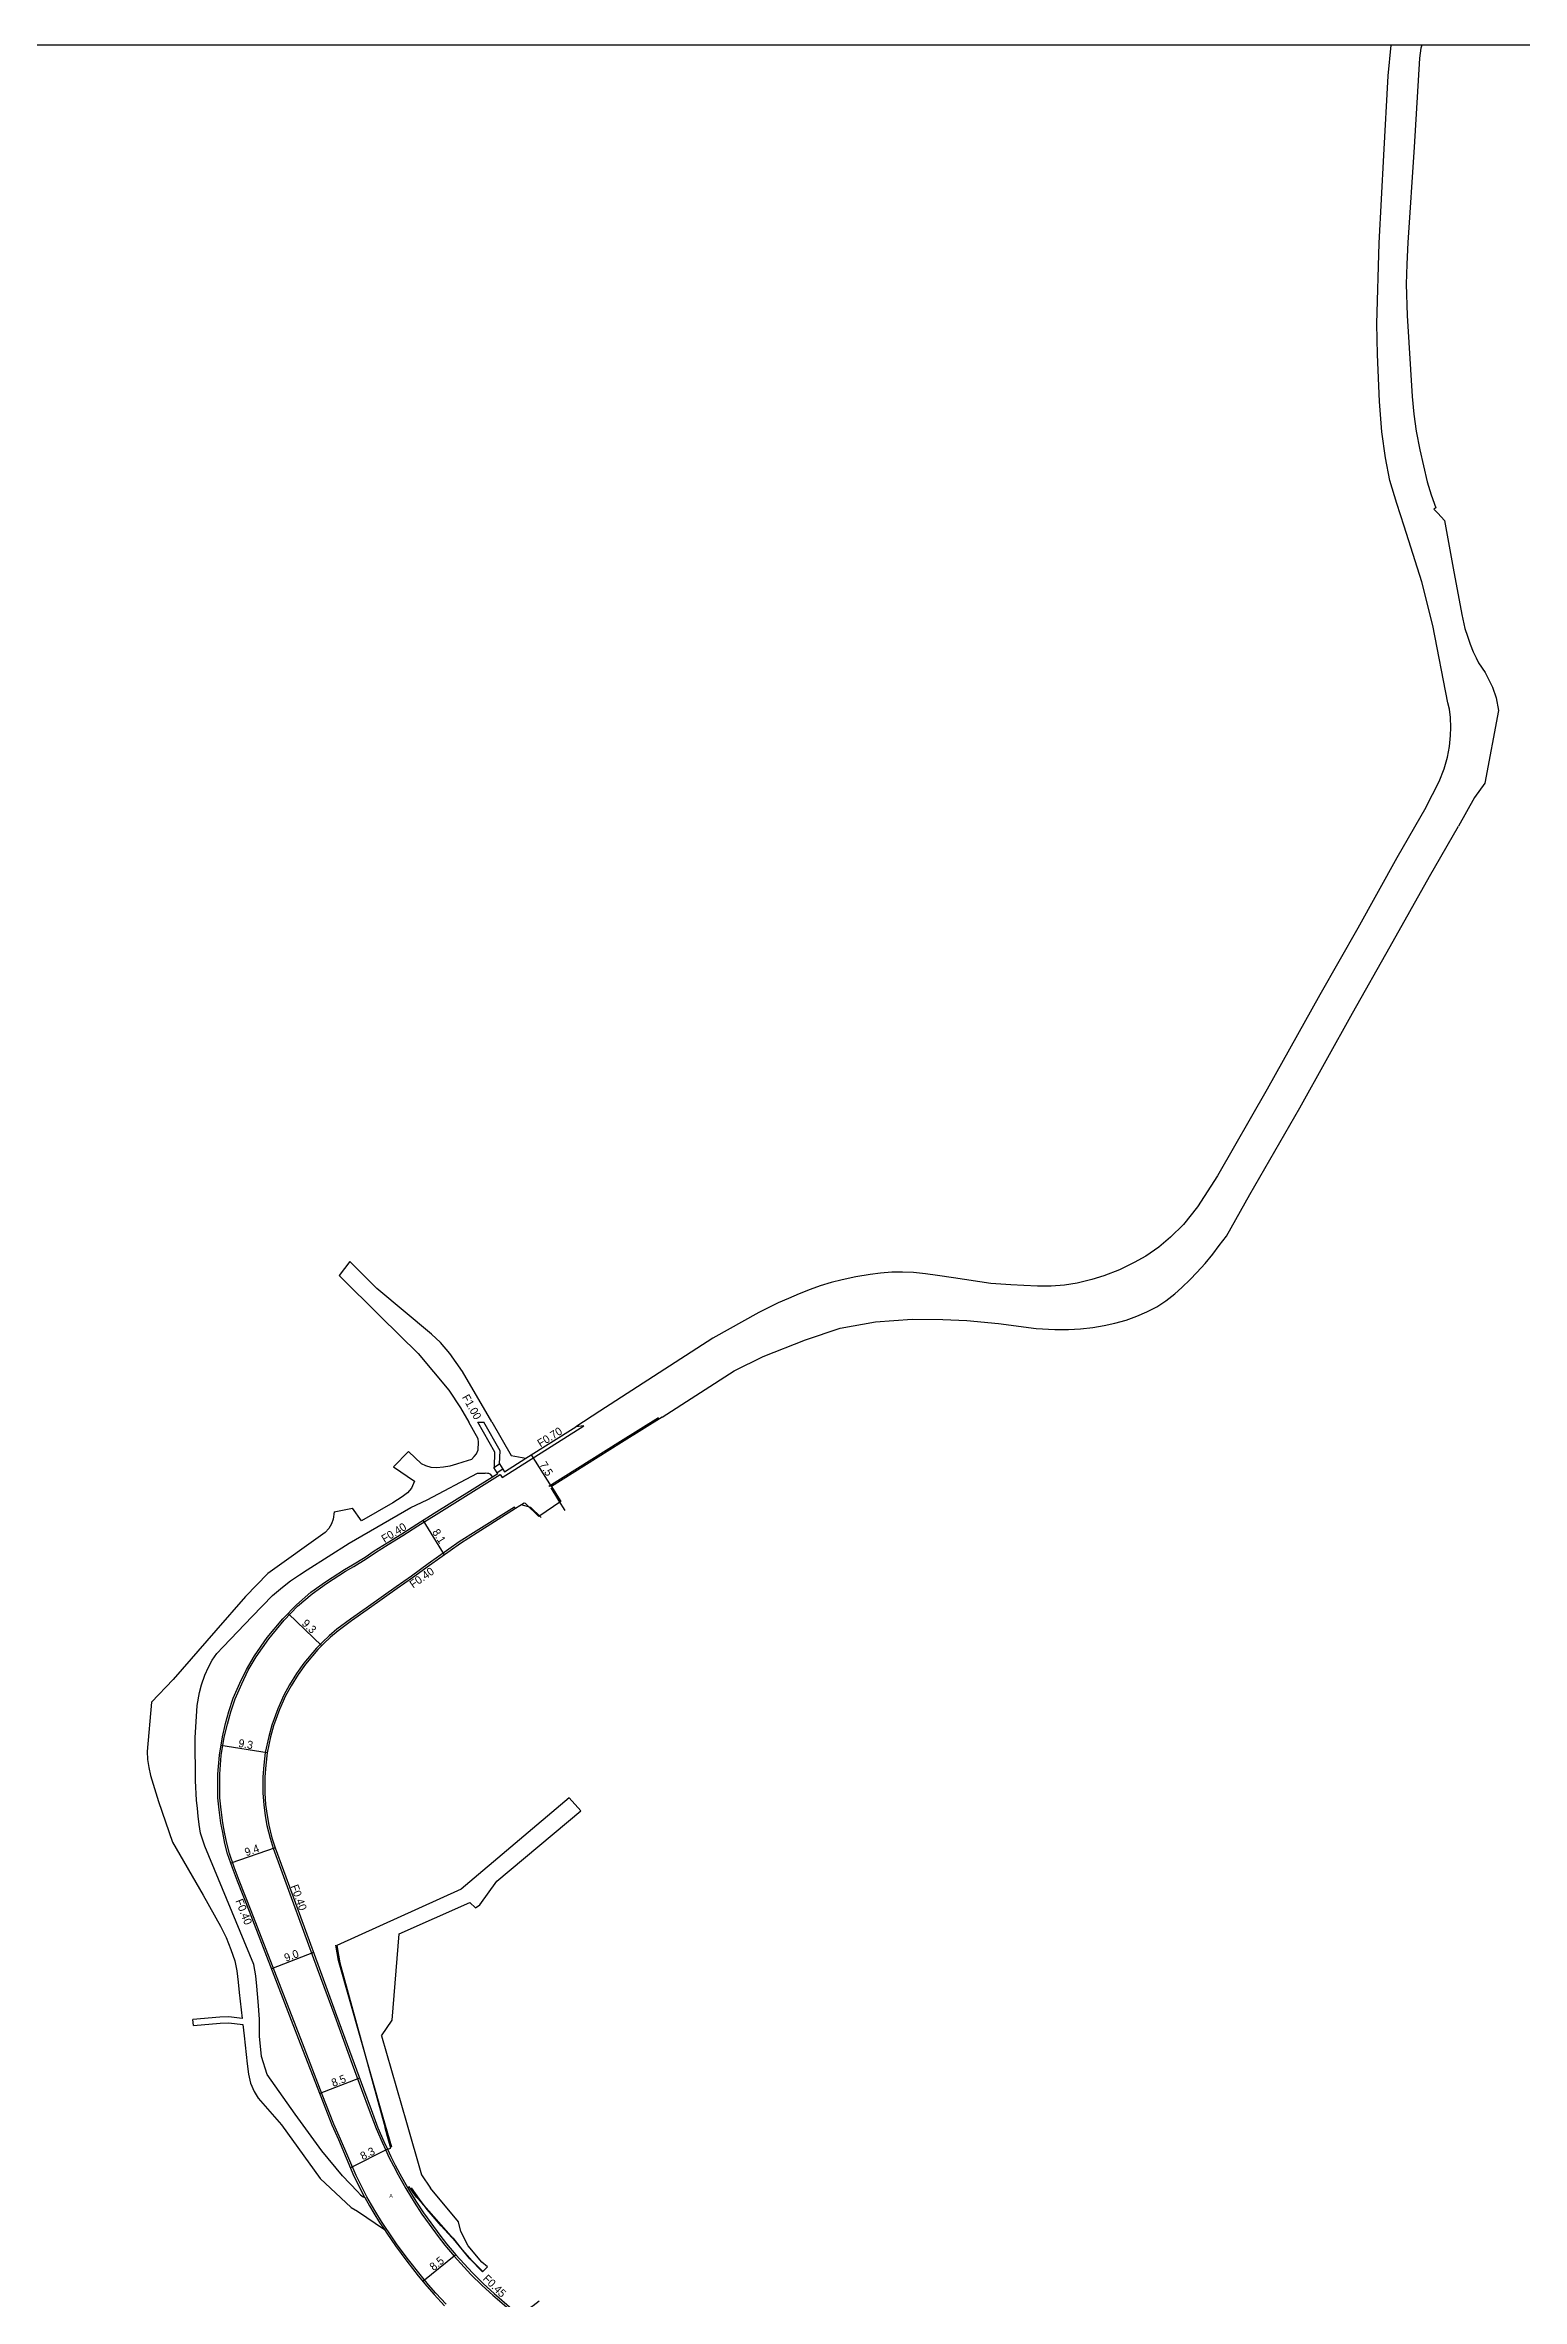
# Model space of a CAD drawing. Header units: metres. Extents: x 4000 to 8000, y -96000 to -93000.
# Drawn here: x 5623.2 to 5918.8, y -94050.9 to -93600 of the extents above; entities that cross this region are included whole.
import ezdxf

# ---------------------------------------------------------------- set-up
doc = ezdxf.new("R2010")
doc.units = ezdxf.units.M
doc.header["$LTSCALE"] = 2.5
for name, color, linetype in [('側溝・桝', 7, 'Continuous'), ('図郭', 7, 'Continuous'), ('幅員', 7, 'Continuous'), ('歩道・分離帯・安全施設', 7, 'Continuous'), ('舗装', 7, 'Continuous'), ('道路', 7, 'Continuous')]:
    doc.layers.add(name, color=color, linetype=linetype)
doc.styles.get("Standard").update_dxf_attribs({"font": ''})
doc.styles.add('YOKO_DECO', font='')
doc.styles.get('Standard').set_extended_font_data('@MS PGothic')
doc.styles.get('YOKO_DECO').set_extended_font_data('MS PGothic')

msp = doc.modelspace()

# ---------------------------------------------------------------- linework, layer by layer
at = {"layer": '側溝・桝'}
for points in [[(5703.47, -94051.95), (5701.41, -94049.7), (5699.95, -94048.04), (5698.25, -94045.97), (5695.95, -94043.04), (5693.7, -94040.02), (5691.97, -94037.48), (5691.48, -94036.76), (5690.53, -94035.35), (5689.41, -94033.5), (5688.54, -94032.03), (5687.62, -94030.42), (5685.45, -94026.2), (5682.33, -94018.88), (5681.01, -94015.93), (5678.68, -94009.96), (5674.7, -93999.71), (5664.45, -93973.24), (5662.07, -93967.14), (5661.05, -93964.5), (5660.1, -93961.76), (5659.58, -93959.68), (5659.13, -93957.48), (5658.77, -93955.63), (5658.43, -93953), (5658.19, -93950.62), (5658.16, -93948.7), (5658.18, -93945.89), (5658.47, -93942.14), (5659.08, -93938.47), (5659.69, -93935.88), (5660.36, -93933.44), (5661.23, -93930.84), (5662.56, -93927.85), (5663.89, -93925.11), (5665.47, -93922.41), (5667.99, -93918.81), (5671.09, -93915.09), (5673.76, -93912.31), (5676.64, -93909.81), (5679.55, -93907.73), (5683.32, -93905.28), (5684.98, -93904.32), (5687.47, -93902.79), (5689.31, -93901.56), (5691.87, -93899.97), (5694.79, -93898.14), (5697.81, -93896.22), (5701.46, -93893.94), (5714.3, -93885.93), (5714.68, -93886.53), (5731.05, -93876.21)], [(5709.82, -93875.46), (5710.99, -93875.45)], [(5713.14, -93884.47), (5713.24, -93881.5), (5709.82, -93875.46)], [(5714.19, -93883.83), (5714.26, -93881.24), (5710.99, -93875.45)], [(5731.05, -93876.21), (5729.44, -93876.4)], [(5714.85, -93884.9), (5715.15, -93885.4), (5719.42, -93882.71)], [(5712.73, -93886.4), (5713.79, -93885.73), (5713.71, -93885.6)], [(5717.34, -93892.78), (5717.14, -93892.47), (5709.47, -93897.29), (5706.1, -93899.44), (5699.9, -93903.84), (5696.52, -93906.28), (5693.47, -93908.43), (5690.94, -93910.2), (5687.48, -93912.67), (5684.33, -93914.92), (5681.61, -93916.91), (5680.1, -93918.2), (5678.74, -93919.46), (5677.54, -93920.66), (5675.02, -93923.67), (5673.52, -93925.73), (5672.12, -93928.02), (5670.99, -93930.08), (5669.78, -93932.83), (5668.59, -93936.09), (5667.98, -93938.35), (5667.26, -93941.58), (5666.99, -93944.07), (5666.82, -93946.4), (5666.79, -93947.74), (5666.82, -93949.69), (5666.97, -93952.01), (5667.26, -93954.22), (5667.6, -93956.18), (5668.24, -93958.7), (5668.86, -93960.72), (5672.21, -93969.85), (5674.95, -93977.31), (5677.68, -93984.79), (5681.18, -93994.29), (5684.69, -94003.88), (5686.57, -94008.98), (5688.09, -94013.11), (5689.47, -94016.76), (5690.65, -94019.53), (5691.38, -94021.1), (5692.04, -94022.52), (5692.92, -94024.27), (5693.85, -94026.03), (5695.43, -94028.79), (5697.05, -94031.52), (5698.62, -94033.91), (5700.05, -94035.91), (5701.86, -94038.35), (5703.22, -94040.09), (5705.08, -94042.32), (5708.44, -94045.98), (5710.68, -94048.16), (5712.81, -94050.1), (5716.56, -94053.35)], [(5691.73, -94020.93), (5692.38, -94022.35), (5693.26, -94024.09), (5694.19, -94025.85), (5695.76, -94028.6)], [(5687.2, -94030.56), (5688.15, -94032.25), (5689.03, -94033.73), (5690.15, -94035.59), (5691.12, -94037.01)]]:
    msp.add_lwpolyline(points, dxfattribs=at)
msp.add_lwpolyline([(5714.19, -93883.83), (5714.85, -93884.9), (5713.71, -93885.6), (5713.05, -93884.53)], close=True, dxfattribs=at)
at = {"layer": '図郭'}
msp.add_lwpolyline([(5600, -94200), (6400, -94200), (6400, -93600), (5600, -93600)], close=True, dxfattribs=at)
at = {"layer": '幅員'}
for points in [[(5724.55, -93888.38), (5720.54, -93882.01)], [(5703.15, -93902.01), (5698.85, -93895.11)], [(5678.57, -93920.19), (5671.86, -93913.73)], [(5667.64, -93941.65), (5658.42, -93940.13)], [(5669.23, -93960.6), (5660.37, -93963.7)], [(5676.93, -93981.6), (5668.54, -93984.85)], [(5686.14, -94006.71), (5678.21, -94009.79)], [(5691.75, -94020.93), (5684.37, -94024.65)], [(5705.41, -94042.03), (5698.84, -94047.39)]]:
    msp.add_lwpolyline(points, dxfattribs=at)
at = {"layer": '歩道・分離帯・安全施設'}
for points, elevation in [([(5724.04, -93888.26), (5738.4, -93879.28), (5745.96, -93874.53)], 243.45), ([(5727.3, -93893.15), (5726.05, -93891.18), (5724.51, -93888.6)], 242.22), ([(5718.44, -93891.94), (5720.37, -93892.47), (5722.5, -93894.52)], 243.46), ([(5692.61, -94020.53), (5690.9, -94014.58), (5681.95, -93983.17), (5681.42, -93980.13)], 226.92), ([(5704.6, -94038.56), (5702.48, -94036.23), (5700.88, -94034.41), (5699.7, -94032.95), (5698.14, -94030.89), (5696.52, -94028.65)], 226.33), ([(5710.85, -94045.36), (5708.7, -94043.28), (5706.76, -94041.07), (5704.9, -94038.68)], 225.37)]:
    msp.add_lwpolyline(points, dxfattribs=dict(at, elevation=elevation))
at = {"layer": '道路'}
for points in [[(5899.55, -93752.51), (5902.2, -93747.32), (5903.19, -93744.8), (5903.89, -93742.44), (5904.28, -93740.3), (5904.51, -93738.14), (5904.57, -93736.52), (5904.48, -93734.5), (5904.3, -93732.83), (5903.95, -93731.55), (5900.93, -93716.08), (5898.75, -93707.39), (5895.22, -93696.26), (5893.73, -93691.73), (5892.36, -93687.1), (5891.47, -93682.55), (5890.77, -93677.39), (5890.24, -93671.31), (5889.85, -93661.88), (5889.76, -93655.74), (5890.22, -93639.63), (5891.15, -93622.05), (5891.99, -93606.17), (5892.59, -93600)], [(5898.77, -93600), (5898.57, -93600.63), (5898.26, -93602.65), (5897.22, -93620.45), (5895.96, -93639.5), (5895.73, -93643.8), (5895.64, -93647.86), (5895.79, -93654.12), (5896.84, -93670.29), (5897.16, -93673.85), (5897.6, -93677.23), (5898.36, -93680.94), (5899.82, -93687.38), (5900.63, -93690), (5901.54, -93692.56), (5901.13, -93692.85), (5901.95, -93693.62), (5903.3, -93695.08), (5905.04, -93704.61), (5906.76, -93713.89), (5907.36, -93716.7), (5907.87, -93718.26), (5908.43, -93719.85), (5909.02, -93721.37), (5909.59, -93722.6), (5910.09, -93723.58), (5911.39, -93725.51), (5912.89, -93728.43), (5913.6, -93730.6), (5914.09, -93733.13), (5911.38, -93747.68), (5909.27, -93750.51), (5906.06, -93756.24)], [(5899.55, -93752.51), (5893.77, -93762.59), (5885.91, -93776.67), (5878.36, -93790.01), (5867.79, -93808.87), (5857.82, -93826.19)], [(5864.32, -93829.93), (5874.32, -93812.57), (5884.89, -93793.69), (5892.44, -93780.34), (5900.3, -93766.29), (5906.06, -93756.24)], [(5857.82, -93826.19), (5853.82, -93832.37), (5851.03, -93835.95), (5848.46, -93838.47), (5846.08, -93840.45), (5843.52, -93842.28), (5841.19, -93843.57), (5838.27, -93845), (5835.09, -93846.18), (5832.67, -93846.92), (5829.78, -93847.64), (5827.21, -93848.05), (5824.54, -93848.24), (5821.85, -93848.24), (5819.07, -93848.14), (5816.52, -93847.99), (5812.5, -93847.76), (5805, -93846.61), (5801.8, -93846.13), (5799.41, -93845.81), (5797.01, -93845.54), (5794.83, -93845.45), (5792.66, -93845.49), (5790.42, -93845.68), (5788.31, -93845.92), (5785.44, -93846.42), (5782.75, -93847.01), (5780.51, -93847.57), (5778.32, -93848.2), (5776.3, -93848.94), (5774.11, -93849.83), (5771.98, -93850.73), (5769.92, -93851.62), (5767.77, -93852.68), (5766.03, -93853.54), (5756.88, -93858.67)], [(5761.11, -93865.23), (5766.95, -93862.33), (5775.37, -93859.04), (5782.35, -93856.65), (5789.39, -93855.38), (5796.73, -93854.87), (5802.85, -93854.93), (5807.71, -93855.16), (5814.03, -93855.76), (5821.54, -93856.72), (5825.3, -93856.94), (5828.05, -93856.95), (5830.46, -93856.81), (5832.89, -93856.56), (5835.16, -93856.11), (5837.31, -93855.68), (5839.56, -93855.08), (5841.74, -93854.3), (5843.69, -93853.44), (5845.68, -93852.44), (5847.53, -93851.22), (5849.33, -93849.81), (5850.72, -93848.54), (5852.41, -93846.94), (5853.7, -93845.53), (5855.37, -93843.71), (5856.91, -93841.9), (5858.17, -93840.13), (5859.62, -93838.26), (5864.32, -93829.93)], [(5684.2, -93843.35), (5682.08, -93846.13)], [(5712.61, -93875.44), (5706.75, -93865.37), (5704.21, -93861.76), (5702.32, -93859.56), (5700.52, -93857.88), (5689.58, -93848.71), (5684.2, -93843.35)], [(5682.08, -93846.13), (5690.34, -93854.33), (5697.88, -93861.73), (5704.02, -93869.07), (5706.38, -93872.62), (5708.02, -93875.47)], [(5756.88, -93858.67), (5734.25, -93873.29), (5729.44, -93876.4)], [(5746.69, -93874.45), (5761.11, -93865.23)], [(5708.56, -93882.96), (5706.82, -93883.49), (5705.54, -93883.91), (5704.23, -93884.25), (5702.93, -93884.45), (5701.55, -93884.62), (5700.47, -93884.52), (5699.43, -93884.23), (5698.57, -93883.82), (5695.93, -93881.34), (5692.94, -93884.39), (5697.15, -93887.25), (5696.52, -93888.69), (5695.77, -93889.6), (5694.66, -93890.44), (5692.79, -93891.6), (5686.55, -93895.22), (5684.71, -93892.68)], [(5685.76, -94029.39), (5682.76, -94026.24), (5678.61, -94021.24), (5673.29, -94013.93), (5667.66, -94005.97), (5666.5, -94002.36), (5666.12, -93998.33), (5666.11, -93994.91), (5665.83, -93991.35), (5665.58, -93988.29), (5665.37, -93986.25), (5665.01, -93984), (5655.2, -93960.3), (5654.31, -93957.72), (5654.04, -93955.96), (5653.84, -93954.29), (5653.71, -93952.79), (5653.55, -93951.08), (5653.3, -93947.22), (5653.22, -93938.65), (5653.64, -93932.15), (5654.11, -93929.59), (5654.55, -93928), (5655.21, -93926.07), (5655.93, -93924.48), (5656.63, -93923.09), (5657.58, -93921.74), (5658.86, -93920.45), (5664.64, -93914.34), (5668.74, -93910.15), (5670.7, -93908.46), (5672.32, -93907.21), (5674.11, -93906.05), (5675.64, -93905.05), (5684.06, -93899.7), (5696.38, -93892.55), (5699.67, -93890.99), (5709.77, -93885.7), (5711.28, -93885.71)], [(5681.06, -93893.41), (5680.87, -93894.89), (5680.52, -93895.84), (5680.02, -93896.77), (5679.24, -93897.52), (5667.81, -93905.78), (5663.3, -93910.33), (5657.38, -93917.17), (5648.84, -93926.95), (5644.48, -93931.47), (5643.64, -93941.37), (5643.72, -93942.97), (5643.95, -93944.55), (5644.28, -93946.16), (5645.88, -93951.39), (5648.72, -93959.53), (5654.82, -93970.13), (5658.33, -93976.32), (5659.47, -93978.6), (5660.42, -93980.95), (5661.16, -93983.21), (5661.61, -93985.21), (5661.85, -93987.49), (5662.06, -93989.54), (5662.66, -93994.76)], [(5681.06, -93893.41), (5684.71, -93892.68)], [(5728.13, -93950.63), (5706.48, -93968.9), (5681.59, -93980.18), (5682.19, -93983.66), (5691.25, -94016.64)], [(5728.13, -93950.63), (5730.43, -93953.2)], [(5690.57, -93998.24), (5692.68, -93995.11), (5694.08, -93977.81), (5708.21, -93971.58), (5709.34, -93972.65), (5710.21, -93972.04), (5713.63, -93967.31), (5730.43, -93953.2)], [(5662.66, -93994.76), (5660.02, -93994.46), (5658.22, -93994.49), (5652.81, -93994.96)], [(5652.91, -93996.15), (5652.81, -93994.96)], [(5652.91, -93996.15), (5658.28, -93995.69), (5659.96, -93995.67), (5662.8, -93995.99)], [(5662.8, -93995.99), (5663.05, -93998.21), (5663.63, -94003.86), (5663.94, -94005.91), (5664.32, -94007.74), (5665.06, -94009.4), (5665.83, -94010.71), (5670.5, -94016.01), (5678.28, -94026.81), (5684.44, -94032.6), (5685.77, -94033.31)], [(5690.57, -93998.24), (5695.52, -94015.59)], [(5691.75, -94020.93), (5691.75, -94020.94)], [(5710.78, -94045.42), (5708.23, -94042.84), (5704.96, -94038.87), (5698.56, -94031.58), (5697.52, -94030.52)], [(5711.75, -94044.47), (5710.59, -94043.54), (5707.9, -94040.24), (5706.45, -94037.37), (5705.93, -94035.42), (5700.34, -94028.72)], [(5711.75, -94044.47), (5710.78, -94045.42)]]:
    msp.add_lwpolyline(points, dxfattribs=at)
for points, elevation in [([(5746.69, -93874.45), (5738.58, -93879.55), (5724.55, -93888.38), (5725.43, -93889.76), (5726.4, -93891.33)], 242.94), ([(5708.56, -93882.96), (5709.09, -93882.32), (5709.55, -93881.79), (5709.86, -93881.02), (5709.94, -93879.47), (5709.92, -93878.79), (5708.02, -93875.47)], 243.35), ([(5712.61, -93875.44), (5716.47, -93882.15), (5719.42, -93882.71), (5729.44, -93876.4)], 243.76), ([(5685.76, -94029.39), (5686.31, -94030.04), (5686.61, -94030.27), (5686.9, -94030.44), (5687.2, -94030.56), (5685.1, -94026.37), (5681.98, -94019.03), (5680.65, -94016.08), (5678.33, -94010.1), (5674.35, -93999.85), (5664.1, -93973.38), (5661.71, -93967.28), (5660.7, -93964.63), (5659.73, -93961.86), (5659.21, -93959.77), (5658.76, -93957.55), (5658.39, -93955.69), (5658.04, -93953.05), (5657.8, -93950.64), (5657.77, -93948.71), (5657.8, -93945.87), (5658.09, -93942.1), (5658.7, -93938.4), (5659.32, -93935.78), (5660, -93933.33), (5660.88, -93930.7), (5662.21, -93927.69), (5663.55, -93924.93), (5665.15, -93922.21), (5667.68, -93918.57), (5670.8, -93914.83), (5673.5, -93912.03), (5676.4, -93909.51), (5679.33, -93907.41), (5683.12, -93904.95), (5684.77, -93903.99), (5687.26, -93902.46), (5689.1, -93901.23), (5691.67, -93899.65), (5694.58, -93897.81), (5697.61, -93895.89), (5701.09, -93893.71), (5712.73, -93886.4), (5712.44, -93885.94), (5712.05, -93885.77), (5711.73, -93885.73), (5711.28, -93885.71)], 226.29), ([(5722.04, -93894.34), (5719.33, -93891.78), (5719.1, -93891.67), (5717.34, -93892.78), (5709.68, -93897.61), (5706.32, -93899.76), (5700.13, -93904.16), (5696.74, -93906.6), (5693.69, -93908.75), (5691.16, -93910.52), (5687.7, -93912.99), (5684.55, -93915.23), (5681.85, -93917.22), (5680.35, -93918.49), (5679.01, -93919.74), (5677.83, -93920.93), (5675.32, -93923.91), (5673.85, -93925.94), (5672.45, -93928.21), (5671.34, -93930.25), (5670.14, -93932.97), (5668.95, -93936.2), (5668.36, -93938.44), (5667.64, -93941.65), (5667.37, -93944.1), (5667.21, -93946.42), (5667.17, -93947.74), (5667.21, -93949.67), (5667.35, -93951.98), (5667.64, -93954.16), (5667.98, -93956.1), (5668.61, -93958.6), (5669.23, -93960.6), (5672.57, -93969.72), (5675.32, -93977.18), (5678.05, -93984.66), (5681.54, -93994.16), (5685.05, -94003.75), (5686.93, -94008.85), (5688.45, -94012.98), (5689.83, -94016.62), (5691, -94019.37), (5691.73, -94020.93), (5692.39, -94020.68), (5691.77, -94018.36), (5691.25, -94016.64)], 241.76), ([(5726.4, -93891.33), (5722.04, -93894.34)], 241.96), ([(5695.52, -94015.59), (5698.56, -94026.07), (5700.34, -94028.72)], 226.44), ([(5697.52, -94030.52), (5696.06, -94028.42), (5695.76, -94028.6), (5697.41, -94031.29), (5698.98, -94033.66), (5700.4, -94035.66), (5702.21, -94038.09), (5703.56, -94039.82), (5705.41, -94042.03), (5708.75, -94045.68), (5710.97, -94047.84), (5713.1, -94049.77), (5716.63, -94052.82), (5720.12, -94052.73), (5720.88, -94052.17), (5722.08, -94051.27)], 225.26), ([(5685.77, -94033.31), (5691.12, -94037.01), (5691.61, -94037.73), (5693.34, -94040.28), (5695.6, -94043.31), (5697.9, -94046.24), (5699.61, -94048.33), (5701.08, -94050), (5703.15, -94052.25)], 225.8)]:
    msp.add_lwpolyline(points, dxfattribs=dict(at, elevation=elevation))

# ---------------------------------------------------------------- texts
at = {"layer": '側溝・桝'}
for s, rotation, p in [('F1.00', 299.5088, (5706.6, -93870.49)), ('F0.70', 32.2123, (5722.37, -93880.56)), ('F0.40', 31.7232, (5691.15, -93899.67)), ('F0.40', 35.1212, (5696.87, -93908.77)), ('F0.40', 290.1194, (5672.32, -93968.32)), ('F0.40', 291.3274, (5661.27, -93971.23)), ('F0.45', 315.7874, (5710.71, -94046.97))]:
    msp.add_text(s, height=1.6, rotation=rotation, dxfattribs=at).set_placement(p)
at = {"layer": '幅員'}
for s, rotation, p in [('7.5', 302.2123, (5722.08, -93883.99)), ('8.1', 301.9795, (5700.62, -93897.47)), ('9.3', 316.0577, (5674.47, -93915.89)), ('9.3', 350.638, (5661.81, -93940.43)), ('9.4', 19.2599, (5663.49, -93962.34)), ('9.0', 21.1715, (5671.44, -93983.46)), ('8.5', 21.2613, (5680.89, -94008.48)), ('8.3', 26.8004, (5686.8, -94023.15)), ('8.5', 39.2447, (5700.97, -94045.33))]:
    msp.add_text(s, height=1.6, rotation=rotation, dxfattribs=at).set_placement(p)
at = {"layer": '舗装', "style": 'YOKO_DECO'}
msp.add_text('A', height=0.75, dxfattribs=at).set_placement((5692.11, -94030.63, 225.35))

doc.saveas('drawing.dxf')
